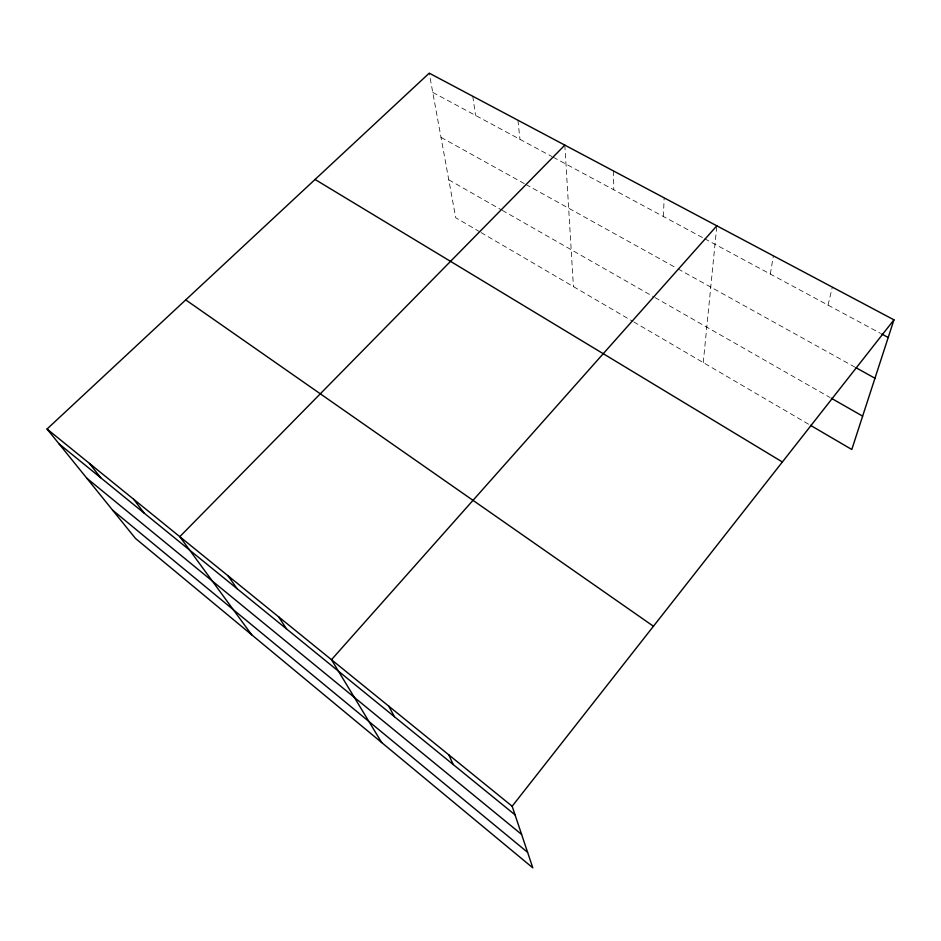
<?xml version="1.0" encoding="UTF-8"?>
<svg xmlns="http://www.w3.org/2000/svg" width="941" height="941" viewBox="0 0 941 941"><rect width="100%" height="100%" fill="white"/><g stroke="black" fill="none" stroke-linecap="round" stroke-linejoin="round"><path stroke-width="0.71" stroke-dasharray="4.71 3.53" d="M663.393 216.512L664.158 197.857M703.256 362.579L716.689 227.24M770.326 274.066L773.361 255.823M828.021 305.107L832.35 287.134M432.766 92.406L551.908 156.524M553.19 157.206L703.386 238.038M704.68 238.732L880.529 333.361M441 137.351L524.619 183.766M525.878 184.46L676.744 268.209M678.002 268.914L854.71 367.002M448.775 179.802L500.977 209.62M502.247 210.349L653.713 296.827M654.96 297.544L830.021 397.502M479.792 231.815L455.726 217.736L429.237 73.151M481.051 232.556L632.564 321.21M633.799 321.94L809.225 424.591M472.77 96.264L475.57 115.437M517.938 120.236L519.95 139.315M564.823 145.126L573.422 286.605M613.532 170.98L613.767 189.8"/><path stroke-width="1.41" d="M47.05 429.014L512.163 806.237L532.806 867.849L135.422 538.381L47.05 429.014L429.237 73.151L893.95 319.834L851.793 449.492L810.472 425.32M512.163 806.237L893.95 319.834M716.83 225.816L331.479 659.688L381.717 742.59M564.823 145.126L179.802 536.676L251.694 634.787M881.799 334.055L888.21 337.501M855.981 367.708L874.954 378.247M831.268 398.219L862.638 416.134M315.059 179.46L782.371 461.996M185.73 299.897L653.442 626.247M59.036 443.846L515.056 814.847M86.748 478.146L521.62 834.444M112.602 510.14L527.607 852.346M89.419 463.384L100.758 477.793M133.622 499.236L144.244 513.174M228.063 575.821L237.026 588.654M278.571 616.778L286.57 628.964M388.68 706.079L394.408 716.689M448.833 754.87L453.209 764.539"/></g></svg>
